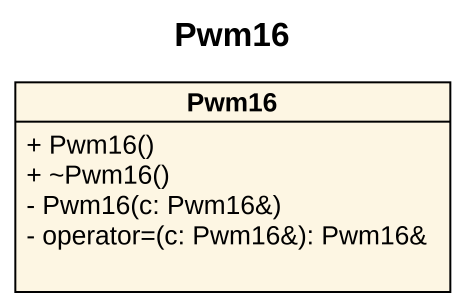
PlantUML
@startuml
title Pwm16
hide circle
hide empty members
skinparam classAttributeIconSize 0
class Pwm16 {
  + Pwm16()
  + ~Pwm16()
  - Pwm16(c: Pwm16&)
  - operator=(c: Pwm16&): Pwm16&
}
@enduml
